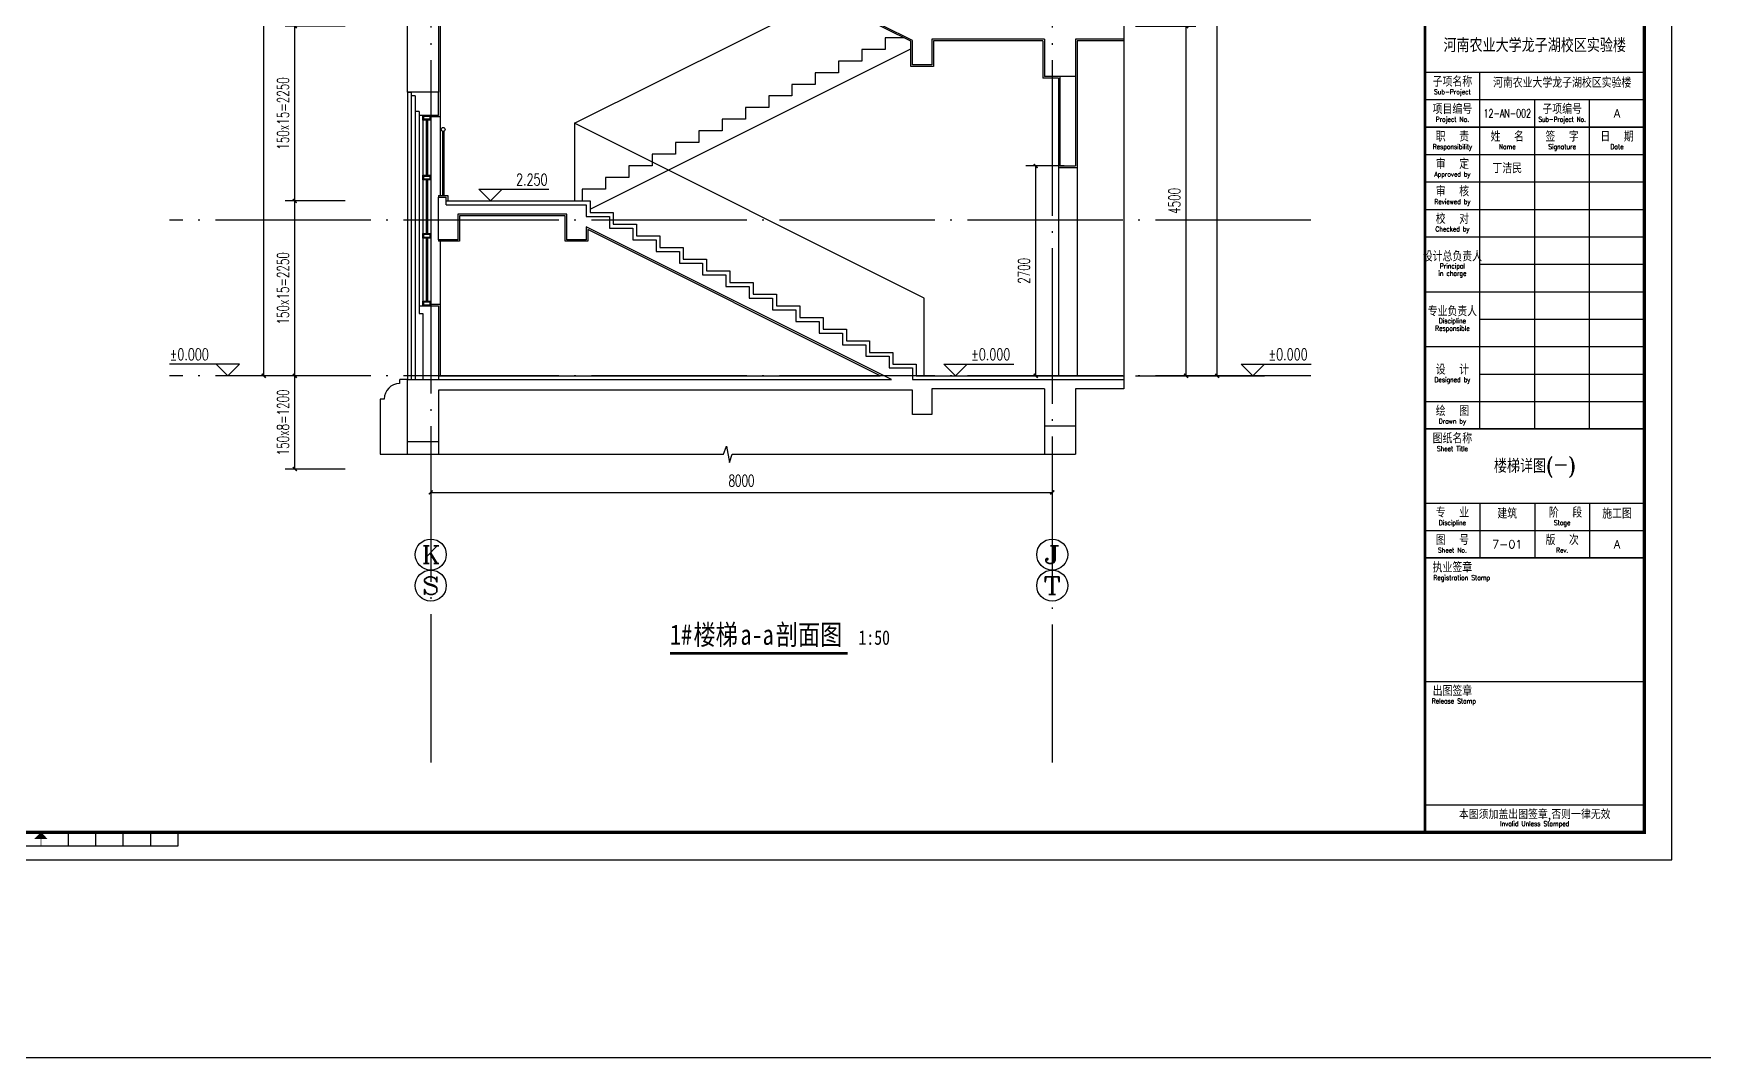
# Model space of a CAD drawing. Extents: x 239268 to 489116, y -316056 to -246175.
# Drawn here: x 328720 to 350220, y -278420 to -265240 of the extents above; entities that cross this region are included whole.
import ezdxf
from ezdxf.enums import TextEntityAlignment as Align

# ---------------------------------------------------------------- set-up
doc = ezdxf.new("R2010")
doc.units = 0
doc.header["$LTSCALE"] = 1000
doc.header["$MEASUREMENT"] = 0
doc.linetypes.add('DOTE', pattern=[2.42, 2, -0.2, 0.02, -0.2])
doc.layers.get('0').update_dxf_attribs({"linetype": 'CONTINUOUS'})
doc.layers.get('Defpoints').update_dxf_attribs({"color": 6, "linetype": 'CONTINUOUS'})
for name, color, linetype in [('A-墙线', 2, 'CONTINUOUS'), ('A-立面看线', 117, 'CONTINUOUS'), ('AXIS', 3, 'CONTINUOUS'), ('AXIS_TEXT', 7, 'CONTINUOUS'), ('DIM_ELEV', 3, 'CONTINUOUS'), ('DIM_SYMB', 3, 'CONTINUOUS'), ('DOTE', 26, 'DOTE'), ('PUB_DIM', 3, 'CONTINUOUS'), ('PUB_TEXT', 7, 'CONTINUOUS'), ('STAIR', 4, 'CONTINUOUS'), ('WALL', 2, 'CONTINUOUS'), ('WINDOW', 4, 'CONTINUOUS'), ('图框', 85, 'CONTINUOUS'), ('看线', 87, 'CONTINUOUS'), ('看线1', 7, 'CONTINUOUS'), ('面层', 185, 'CONTINUOUS')]:
    doc.layers.add(name, color=color, linetype=linetype)
doc.styles.add('_TCH_AXIS', font='COMPLEX', dxfattribs={"bigfont": 'GBCBIG'})
doc.styles.add('_TCH_DIM', font='SIMPLEX', dxfattribs={"bigfont": 'GBCBIG'})
doc.styles.add('COMPLEX', font='COMPLEX')
doc.styles.add('DIM_FONT', font='SIMPLEX.shx', dxfattribs={"width": 0.65})
doc.styles.add('TKZ1_tjhts.shx', font='tjromant.shx', dxfattribs={"bigfont": 'tjhts.shx'})
doc.styles.add('TKZ2_tjkts.shx', font='tjromant.shx', dxfattribs={"bigfont": 'tjkts.shx'})
doc.styles.add('房间名称', font='SIMHEI.TTF', dxfattribs={"width": 0.8})
doc.dimstyles.new('DIMN50', dxfattribs={"dimscale": 0.5, "dimtxt": 300, "dimasz": 100, "dimexe": 250, "dimexo": 300, "dimgap": 150, "dimtad": 1, "dimdec": 0, "dimzin": 0, "dimdsep": 46, "dimtxsty": 'DIM_FONT', "dimblk": 'ARCHTICK', "dimcen": 0.09, "dimclrt": 7, "dimazin": 2, "dimtfac": 1, "dimtdec": 0, "dimtix": 1, "dimtmove": 2, "dimatfit": 3, "dimfxl": 0, "dimtolj": 1, "dimtzin": 0, "dimarcsym": 0})

# ---------------------------------------------------------------- blocks, each defined once
blk = doc.blocks.new('TJAD_TK_A0')
at = {"layer": '图框'}
for p, q in [((2162, -441.7), (2162, 399.3)), ((2072, -154.7), (2152, -154.7)), ((2092, -284.7), (2092, -154.7)), ((2072, -164.7), (2152, -164.7)), ((2112, -284.7), (2112, -164.7)), ((2132, -284.7), (2132, -164.7)), ((2072, -184.7), (2152, -184.7)), ((2072, -194.7), (2152, -194.7)), ((2072, -204.7), (2152, -204.7)), ((2072, -214.7), (2152, -214.7)), ((2092, -224.7), (2152, -224.7)), ((2072, -234.7), (2152, -234.7)), ((2092, -244.7), (2152, -244.7)), ((2072, -254.7), (2152, -254.7)), ((2092, -264.7), (2152, -264.7)), ((2072, -274.7), (2152, -274.7)), ((2072, -311.7), (2152, -311.7)), ((2092, -311.7), (2092, -331.7)), ((2112, -311.7), (2112, -331.7)), ((2132, -311.7), (2132, -331.7)), ((2072, -321.7), (2152, -321.7)), ((2072, -376.7), (2152, -376.7)), ((2072, -421.7), (2152, -421.7)), ((1577.5, -436.65), (1577.5, -431.65)), ((1587.5, -436.65), (1587.5, -431.65)), ((1597.5, -436.65), (1597.5, -431.65)), ((1607.5, -436.65), (1607.5, -431.65)), ((1617.5, -436.65), (1617.5, -431.65)), ((1517.5, -436.65), (1617.5, -436.65)), ((973, -441.7), (2162, -441.7))]:
    blk.add_line(p, q, dxfattribs=at)
at = {"layer": '图框', "const_width": 1.2}
blk.add_lwpolyline([(2152, -431.7), (2152, 389.3), (998, 389.3), (998, -431.7)], close=True, dxfattribs=at)
at = {"layer": '图框'}
for points, const_width in [([(2072, 389.3), (2072, -431.7)], 1), ([(2072, -174.7), (2152, -174.7)], 0.6), ([(2072, -284.7), (2152, -284.7)], 0.6), ([(2072, -331.7), (2152, -331.7)], 0.6), ([(1567.5, -434.15), (1567.5, -436.65)], 0.3)]:
    blk.add_lwpolyline(points, dxfattribs=dict(at, const_width=const_width))
blk.add_solid([(1570, -434.15), (1565, -434.15), (1567.5, -431.65)], dxfattribs=at)
at = {"layer": '图框', "style": 'TKZ2_tjkts.shx'}
for s, height, p in [('子项名称', 3.6, (2082, -158.16)), ('项目编号', 3.6, (2082, -168.16)), ('子项编号', 3.6, (2122, -168.16)), ('职  责', 3.6, (2082, -178.16)), ('姓  名', 3.6, (2102, -178.16)), ('签  字', 3.6, (2122, -178.16)), ('日  期', 3.6, (2142, -178.16)), ('审  定', 3.6, (2082, -188.16)), ('审  核', 3.6, (2082, -198.16)), ('校  对', 3.6, (2082, -208.16)), ('设  计', 3.6, (2082, -263.06)), ('绘  图', 3.6, (2082, -278.16)), ('图纸名称', 3.6, (2082, -288.16)), ('专  业', 3.6, (2082, -315.16)), (' 阶  段', 3.6, (2122, -315.16)), ('图  号', 3.6, (2082, -325.16)), ('版  次', 3.6, (2122, -325.16)), ('执业签章', 3.6, (2082, -335.16)), ('出图签章', 3.6, (2082, -380.16)), ('本图须加盖出图签章,否则一律无效', 3, (2112, -425.28))]:
    blk.add_text(s, height=height, dxfattribs=at).set_placement(p, align=Align.MIDDLE_CENTER)
for s, height, width, p in [('Sub-Project', 1.8, 0.8, (2082, -161.86)), ('Project No.', 1.8, 0.8, (2082, -171.86)), ('Sub-Project No.', 1.8, 0.7, (2122, -171.86)), ('Responsibility', 1.8, 0.8, (2082, -181.86)), ('Name', 1.8, 0.8, (2102, -181.86)), ('Signature', 1.8, 0.8, (2122, -181.86)), ('Date', 1.8, 0.8, (2142, -181.86)), ('Approved by', 1.8, 0.8, (2082, -191.86)), ('Reviewed by', 1.8, 0.8, (2082, -201.86)), ('Checked by', 1.8, 0.8, (2082, -211.86)), ('设计总负责人', 3.6, 0.8, (2082, -221.83)), ('Principal', 1.8, 0.8, (2082, -225.35)), ('in charge', 1.8, 0.8, (2082, -228)), ('专业负责人', 3.6, 0.8, (2082, -241.83)), ('Responsible', 1.8, 0.8, (2082, -248)), ('Discipline', 1.8, 0.8, (2082, -245.28)), ('Designed by', 1.8, 0.8, (2082, -266.76)), ('Drawn by', 1.8, 0.8, (2082, -281.86)), ('Sheet Title', 1.8, 0.8, (2082, -291.86)), ('Discipline', 1.8, 0.8, (2082, -318.86)), ('Stage', 1.8, 0.8, (2122, -318.86)), ('Sheet No.', 1.8, 0.8, (2082, -328.86)), ('Rev.', 1.8, 0.8, (2122, -328.86)), ('Registration Stamp', 1.8, 0.8, (2085.41, -338.86)), ('Release Stamp', 1.8, 0.8, (2082.52, -383.86)), ('Invalid Unless Stamped', 1.8, 0.8, (2112, -428.53))]:
    blk.add_text(s, height=height, dxfattribs=dict(at, width=width)).set_placement(p, align=Align.MIDDLE_CENTER)
blk = doc.blocks.new('_ArchTick')
at = {"color": 0, "linetype": 'ByBlock', "const_width": 0.4}
blk.add_lwpolyline([(-0.5, -0.5), (0.5, 0.5)], dxfattribs=at)
blk = doc.blocks.new('*D37')
at = {"layer": 'Defpoints', "color": 0}
for p in [(341622, -266946), (342140, -266946), (342140, -269646)]:
    blk.add_point(p, dxfattribs=at)
at = {"layer": 'PUB_DIM', "color": 0, "lineweight": -2}
for p, q in [((341990, -266946), (341497, -266946)), ((341622, -269646), (341622, -266946)), ((341990, -269646), (341497, -269646))]:
    blk.add_line(p, q, dxfattribs=at)
at = {"layer": 'PUB_DIM', "color": 0, "lineweight": -2, "xscale": 50, "yscale": 50, "zscale": 50}
for p, rotation in [((341622, -266946), 90), ((341622, -269646), 270)]:
    blk.add_blockref('_ArchTick', p, dxfattribs=dict(at, rotation=rotation))
at = {"layer": 'PUB_DIM', "color": 7, "insert": (341472, -268296), "char_height": 150, "attachment_point": 5, "rotation": 90, "style": 'DIM_FONT'}
blk.add_mtext('\\A1;2700', dxfattribs=at)
blk = doc.blocks.new('*D92')
at = {"layer": 'Defpoints', "color": 0}
for p in [(332085, -269646), (332885, -269646), (332885, -270846)]:
    blk.add_point(p, dxfattribs=at)
at = {"layer": 'PUB_DIM', "color": 0, "lineweight": -2}
for p, q in [((332735, -269646), (331960, -269646)), ((332085, -270846), (332085, -269646)), ((332735, -270846), (331960, -270846))]:
    blk.add_line(p, q, dxfattribs=at)
at = {"layer": 'PUB_DIM', "color": 0, "lineweight": -2, "xscale": 50, "yscale": 50, "zscale": 50}
for p, rotation in [((332085, -269646), 90), ((332085, -270846), 270)]:
    blk.add_blockref('_ArchTick', p, dxfattribs=dict(at, rotation=rotation))
at = {"layer": 'PUB_DIM', "color": 7, "insert": (331935, -270246), "char_height": 150, "attachment_point": 5, "rotation": 90, "style": 'DIM_FONT'}
blk.add_mtext('\\A1;150x8=1200', dxfattribs=at)
blk = doc.blocks.new('*D93')
at = {"layer": 'Defpoints', "color": 0}
for p in [(332085, -267396), (332885, -267396), (332885, -269646)]:
    blk.add_point(p, dxfattribs=at)
at = {"layer": 'PUB_DIM', "color": 0, "lineweight": -2}
for p, q in [((332735, -267396), (331960, -267396)), ((332085, -269646), (332085, -267396)), ((332735, -269646), (331960, -269646))]:
    blk.add_line(p, q, dxfattribs=at)
at = {"layer": 'PUB_DIM', "color": 0, "lineweight": -2, "xscale": 50, "yscale": 50, "zscale": 50}
for p, rotation in [((332085, -267396), 90), ((332085, -269646), 270)]:
    blk.add_blockref('_ArchTick', p, dxfattribs=dict(at, rotation=rotation))
at = {"layer": 'PUB_DIM', "color": 7, "insert": (331935, -268521), "char_height": 150, "attachment_point": 5, "rotation": 90, "style": 'DIM_FONT'}
blk.add_mtext('\\A1;150x15=2250', dxfattribs=at)
blk = doc.blocks.new('*D94')
at = {"layer": 'Defpoints', "color": 0}
for p in [(332085, -265146), (332885, -265146), (332885, -267396)]:
    blk.add_point(p, dxfattribs=at)
at = {"layer": 'PUB_DIM', "color": 0, "lineweight": -2}
for p, q in [((332735, -265146), (331960, -265146)), ((332085, -267396), (332085, -265146)), ((332735, -267396), (331960, -267396))]:
    blk.add_line(p, q, dxfattribs=at)
at = {"layer": 'PUB_DIM', "color": 0, "lineweight": -2, "xscale": 50, "yscale": 50, "zscale": 50}
for p, rotation in [((332085, -265146), 90), ((332085, -267396), 270)]:
    blk.add_blockref('_ArchTick', p, dxfattribs=dict(at, rotation=rotation))
at = {"layer": 'PUB_DIM', "color": 7, "insert": (331935, -266271), "char_height": 150, "attachment_point": 5, "rotation": 90, "style": 'DIM_FONT'}
blk.add_mtext('\\A1;150x15=2250', dxfattribs=at)
blk = doc.blocks.new('*D102')
at = {"layer": 'Defpoints', "color": 0}
for p in [(342758, -265146), (343558, -265146), (342758, -269646)]:
    blk.add_point(p, dxfattribs=at)
at = {"layer": 'PUB_DIM', "color": 0, "lineweight": -2}
for p, q in [((342908, -265146), (343683, -265146)), ((343558, -269646), (343558, -265146)), ((342908, -269646), (343683, -269646))]:
    blk.add_line(p, q, dxfattribs=at)
at = {"layer": 'PUB_DIM', "color": 0, "lineweight": -2, "xscale": 50, "yscale": 50, "zscale": 50}
for p, rotation in [((343558, -265146), 90), ((343558, -269646), 270)]:
    blk.add_blockref('_ArchTick', p, dxfattribs=dict(at, rotation=rotation))
at = {"layer": 'PUB_DIM', "color": 7, "insert": (343408, -267396), "char_height": 150, "attachment_point": 5, "rotation": 90, "style": 'DIM_FONT'}
blk.add_mtext('\\A1;4500', dxfattribs=at)
blk = doc.blocks.new('*D331')
at = {"layer": 'Defpoints', "color": 0}
for p in [(342758, -248646), (343958, -248646), (342758, -269646)]:
    blk.add_point(p, dxfattribs=at)
at = {"layer": 'PUB_DIM', "color": 0, "lineweight": -2}
for p, q in [((342908, -248646), (344083, -248646)), ((343958, -269646), (343958, -248646)), ((342908, -269646), (344083, -269646))]:
    blk.add_line(p, q, dxfattribs=at)
at = {"layer": 'PUB_DIM', "color": 0, "lineweight": -2, "xscale": 50, "yscale": 50, "zscale": 50}
for p, rotation in [((343958, -248646), 90), ((343958, -269646), 270)]:
    blk.add_blockref('_ArchTick', p, dxfattribs=dict(at, rotation=rotation))
at = {"layer": 'PUB_DIM', "color": 7, "insert": (343808, -259146), "char_height": 150, "attachment_point": 5, "rotation": 90, "style": 'DIM_FONT'}
blk.add_mtext('\\A1;21000', dxfattribs=at)
blk = doc.blocks.new('*D332')
at = {"layer": 'Defpoints', "color": 0}
for p in [(331685, -248646), (332885, -248646), (332885, -269646)]:
    blk.add_point(p, dxfattribs=at)
at = {"layer": 'PUB_DIM', "color": 0, "lineweight": -2}
for p, q in [((332735, -248646), (331560, -248646)), ((331685, -269646), (331685, -248646)), ((332735, -269646), (331560, -269646))]:
    blk.add_line(p, q, dxfattribs=at)
at = {"layer": 'PUB_DIM', "color": 0, "lineweight": -2, "xscale": 50, "yscale": 50, "zscale": 50}
for p, rotation in [((331685, -248646), 90), ((331685, -269646), 270)]:
    blk.add_blockref('_ArchTick', p, dxfattribs=dict(at, rotation=rotation))
at = {"layer": 'PUB_DIM', "color": 7, "insert": (331535, -259146), "char_height": 150, "attachment_point": 5, "rotation": 90, "style": 'DIM_FONT'}
blk.add_mtext('\\A1;21000', dxfattribs=at)
blk = doc.blocks.new('*D373')
at = {"layer": 'AXIS', "color": 0, "lineweight": -2}
for p, q in [((333835, -270807), (333835, -271271)), ((341835, -270807), (341835, -271271)), ((333835, -271146), (341835, -271146))]:
    blk.add_line(p, q, dxfattribs=at)
at = {"layer": 'Defpoints', "color": 0}
for p in [(333835, -270657), (341835, -270657), (341835, -271146)]:
    blk.add_point(p, dxfattribs=at)
at = {"layer": 'AXIS', "color": 0, "lineweight": -2, "xscale": 50, "yscale": 50, "zscale": 50, "rotation": 180}
blk.add_blockref('_ArchTick', (333835, -271146), dxfattribs=at)
at = {"layer": 'AXIS', "color": 0, "lineweight": -2, "xscale": 50, "yscale": 50, "zscale": 50}
blk.add_blockref('_ArchTick', (341835, -271146), dxfattribs=at)
at = {"layer": 'AXIS', "color": 7, "insert": (337835, -270996), "char_height": 150, "attachment_point": 5, "style": 'DIM_FONT'}
blk.add_mtext('\\A1;8000', dxfattribs=at)
blk = doc.blocks.new('_AXISO')
blk.add_circle((0, 0), 0.5)
at = {"layer": 'AXIS_TEXT', "style": 'COMPLEX', "width": 1.041667}
blk.add_attdef('A', text='', height=0.56, dxfattribs=at).set_placement((-0.25, -0.28), (0.25, -0.28), align=Align.FIT)

msp = doc.modelspace()

# ---------------------------------------------------------------- linework, layer by layer
msp.add_line((333934.9, -266295.7), (333934.9, -265995.7))
at = {"layer": 'A-墙线'}
for p, q in [((341734.9, -265315.7), (341734.9, -265795.7)), ((342134.9, -265315.7), (342134.9, -266945.7)), ((341934.9, -265795.7), (341934.9, -266945.7)), ((341734.9, -269815.7), (341734.9, -270295.7)), ((341734.9, -269815.7), (341734.9, -270656.8)), ((342134.9, -269815.7), (342134.9, -270656.8)), ((253089.6, -278419.5), (489115.8, -278419.5))]:
    msp.add_line(p, q, dxfattribs=at)
msp.add_lwpolyline([(341934.9, -266945.7), (342134.9, -266945.7)], dxfattribs=at)
at = {"layer": 'A-立面看线'}
for p, q in [((333534.9, -265995.7), (333534.9, -269695.7)), ((333584.9, -266045.7), (333584.9, -269695.7)), ((333634.9, -266245.7), (333634.9, -269695.7)), ((333684.9, -266295.7), (333684.9, -268745.7)), ((333954.9, -266315.7), (333954.9, -267325.7)), ((341914.9, -266965.7), (341914.9, -269645.7)), ((342154.9, -266965.7), (342154.9, -269645.7)), ((333954.9, -267915.7), (333954.9, -268725.7))]:
    msp.add_line(p, q, dxfattribs=at)
at = {"layer": 'AXIS'}
for p, q in [((333834.9, -271145.7), (333834.9, -271746.6)), ((341834.9, -271145.7), (341834.9, -271746.6)), ((333834.9, -272146.6), (333834.9, -272146.6)), ((341834.9, -272146.6), (341834.9, -272146.6))]:
    msp.add_line(p, q, dxfattribs=at)
at = {"layer": 'DIM_ELEV'}
for p, q in [((334603.6, -267395.7), (334453.6, -267245.7)), ((334453.6, -267245.7), (335353.6, -267245.7)), ((334603.6, -267395.7), (334753.6, -267245.7)), ((331373.8, -269495.7), (330473.8, -269495.7)), ((331223.8, -269645.7), (331073.8, -269495.7)), ((331223.8, -269645.7), (331373.8, -269495.7)), ((340590.9, -269645.7), (340440.9, -269495.7)), ((340440.9, -269495.7), (341340.9, -269495.7)), ((340590.9, -269645.7), (340740.9, -269495.7)), ((344418.6, -269645.7), (344268.6, -269495.7)), ((344268.6, -269495.7), (345168.6, -269495.7)), ((344418.6, -269645.7), (344568.6, -269495.7)), ((332084.9, -269645.7), (331073.8, -269645.7)), ((343557.5, -269645.7), (344568.6, -269645.7))]:
    msp.add_line(p, q, dxfattribs=at)
at = {"layer": 'DIM_SYMB'}
for points in [[(342757.5, -248645.7), (342757.5, -259174.4), (342862.5, -259212.7), (342652.5, -259249.7), (342757.5, -259286.9), (342757.5, -269815.7)], [(333184.8, -270656.8), (337603.6, -270656.8), (337641.8, -270551.8), (337678.8, -270761.8), (337716.1, -270656.8), (342134.9, -270656.8)]]:
    msp.add_lwpolyline(points, dxfattribs=at)
at = {"layer": 'DIM_SYMB', "const_width": 35}
msp.add_lwpolyline([(336915, -273219.4), (339200.2, -273219.4)], dxfattribs=at)
at = {"layer": 'DOTE'}
for p, q in [((333834.9, -248645.7), (333834.9, -267815.7)), ((341834.9, -248645.7), (341834.9, -274624.2)), ((345162.7, -267645.7), (330473.8, -267645.7)), ((333834.9, -267875.7), (333834.9, -274624.2)), ((345162.7, -269645.7), (330473.8, -269645.7))]:
    msp.add_line(p, q, dxfattribs=at)
at = {"layer": 'STAIR'}
for p, q in [((333984.9, -266498.6), (333984.9, -267325.7)), ((334004.9, -266498.6), (334004.9, -267325.7)), ((335684.9, -266395.7), (335684.9, -267395.7)), ((340184.9, -269645.7), (340184.9, -268645.7))]:
    msp.add_line(p, q, dxfattribs=at)
msp.add_lwpolyline([(340184.9, -268645.7), (335684.9, -266395.7)], dxfattribs=at)
at = {"layer": 'WALL'}
for p, q in [((333534.9, -265995.7), (333534.9, -264345.7)), ((333934.9, -264245.7), (333934.9, -265995.7)), ((341734.9, -265315.7), (340284.9, -265315.7)), ((340284.9, -265315.7), (340284.9, -265645.7)), ((342757.5, -265315.7), (342134.9, -265315.7)), ((342134.9, -265795.7), (341734.9, -265795.7)), ((333934.9, -265995.7), (333534.9, -265995.7)), ((334034.9, -267445.7), (334034.9, -267345.7)), ((333684.9, -268745.7), (333934.9, -268745.7)), ((333684.9, -268745.7), (333684.9, -268845.7)), ((333934.9, -268745.7), (333934.9, -269695.7)), ((333684.9, -268845.7), (333734.9, -268845.7)), ((333734.9, -268845.7), (333734.9, -269695.7)), ((333534.9, -269695.7), (339766.6, -269695.7)), ((333534.9, -270656.8), (333534.9, -269695.7)), ((340284.9, -269815.7), (340284.9, -270145.7)), ((341734.9, -269815.7), (340284.9, -269815.7)), ((342757.5, -269815.7), (342134.9, -269815.7)), ((342134.9, -270295.7), (341734.9, -270295.7)), ((333934.9, -270495.7), (333534.9, -270495.7))]:
    msp.add_line(p, q, dxfattribs=at)
for points in [[(340284.9, -265645.7), (340034.9, -265645.7), (340034.9, -265329.6), (335834.9, -263252.9), (335834.9, -263569.7), (335584.9, -263569.7), (335584.9, -263239.7), (334334.9, -263239.7), (334334.9, -263919.7), (333934.9, -263919.7), (333934.9, -263019.7), (334034.9, -263019.7)], [(339766.6, -269695.7), (335834.9, -267729.9), (335834.9, -267895.7), (335584.9, -267895.7), (335584.9, -267565.7), (334184.9, -267565.7), (334184.9, -267895.7), (333934.9, -267895.7), (333934.9, -267345.7), (334034.9, -267345.7)], [(334034.9, -267445.7), (335834.9, -267445.7), (335834.9, -267595.7), (336134.9, -267595.7), (336134.9, -267745.7), (336434.9, -267745.7), (336434.9, -267895.7), (336734.9, -267895.7), (336734.9, -268045.7), (337034.9, -268045.7), (337034.9, -268195.7), (337334.9, -268195.7), (337334.9, -268345.7), (337634.9, -268345.7), (337634.9, -268495.7), (337934.9, -268495.7), (337934.9, -268645.7), (338234.9, -268645.7), (338234.9, -268795.7), (338534.9, -268795.7), (338534.9, -268945.7), (338834.9, -268945.7), (338834.9, -269095.7), (339134.9, -269095.7), (339134.9, -269245.7), (339434.9, -269245.7), (339434.9, -269395.7), (339734.9, -269395.7), (339734.9, -269545.7), (340034.9, -269545.7), (340034.9, -269695.7), (342757.5, -269695.7)], [(340284.9, -270145.7), (340034.9, -270145.7), (340034.9, -269829.9), (333934.9, -269829.9), (333934.9, -270656.8)]]:
    msp.add_lwpolyline(points, dxfattribs=at)
at = {"layer": 'WINDOW', "linetype": 'Continuous'}
for p, q in [((333734.9, -266355.7), (333734.9, -267065.7)), ((333774.9, -266355.7), (333774.9, -267065.7)), ((333784.9, -266355.7), (333784.9, -267065.7)), ((333794.9, -266355.7), (333794.9, -267065.7)), ((333834.9, -266355.7), (333834.9, -267065.7)), ((333734.9, -267125.7), (333734.9, -267815.7)), ((333774.9, -267125.7), (333774.9, -267815.7)), ((333784.9, -267125.7), (333784.9, -267815.7)), ((333794.9, -267125.7), (333794.9, -267815.7)), ((333834.9, -267125.7), (333834.9, -267815.7)), ((333734.9, -267875.7), (333734.9, -268685.7)), ((333774.9, -267875.7), (333774.9, -268685.7)), ((333784.9, -267875.7), (333784.9, -268685.7)), ((333794.9, -267875.7), (333794.9, -268685.7)), ((333834.9, -267875.7), (333834.9, -268685.7))]:
    msp.add_line(p, q, dxfattribs=at)
at = {"layer": '图框', "color": 1}
msp.add_lwpolyline([(308705, -246528.2), (346633.4, -246528.2), (346633.4, -275521.9), (308705, -275521.9)], close=True, dxfattribs=at)
at = {"layer": '看线', "color": 251}
msp.add_line((335884.9, -267502.2), (340014.9, -265437.2), dxfattribs=at)
for points in [[(335684.9, -266395.7), (338897.4, -264789.4)], [(339921.3, -265295.7), (339684.9, -265295.7), (339684.9, -265445.7), (339384.9, -265445.7), (339384.9, -265595.7), (339084.9, -265595.7), (339084.9, -265745.7), (338784.9, -265745.7), (338784.9, -265895.7), (338484.9, -265895.7), (338484.9, -266045.7), (338184.9, -266045.7), (338184.9, -266195.7), (337884.9, -266195.7), (337884.9, -266345.7), (337584.9, -266345.7), (337584.9, -266495.7), (337284.9, -266495.7), (337284.9, -266645.7), (336984.9, -266645.7), (336984.9, -266795.7), (336684.9, -266795.7), (336684.9, -266945.7), (336384.9, -266945.7), (336384.9, -267095.7), (336084.9, -267095.7), (336084.9, -267245.7), (335784.9, -267245.7), (335784.9, -267395.7)]]:
    msp.add_lwpolyline(points, dxfattribs=at)
at = {"layer": '看线1'}
for p, q in [((333534.9, -265995.7), (333584.9, -265995.7)), ((333584.9, -265995.7), (333584.9, -266045.7)), ((333634.9, -266045.7), (333584.9, -266045.7)), ((333634.9, -266045.7), (333634.9, -266245.7)), ((333684.9, -266245.7), (333634.9, -266245.7)), ((333684.9, -266245.7), (333684.9, -266295.7)), ((333934.9, -266295.7), (333684.9, -266295.7)), ((333434.9, -269745.7), (333434.9, -269695.7)), ((333534.9, -269695.7), (333434.9, -269695.7)), ((333184.8, -269945.7), (333184.8, -270656.8)), ((333234.8, -269945.7), (333184.8, -269945.7))]:
    msp.add_line(p, q, dxfattribs=at)
for points in [[(333734.9, -266295.7), (333834.9, -266295.7), (333834.9, -266355.7), (333734.9, -266355.7)], [(333744.9, -266305.7), (333824.9, -266305.7), (333824.9, -266345.7), (333744.9, -266345.7)], [(333734.9, -267065.7), (333834.9, -267065.7), (333834.9, -267125.7), (333734.9, -267125.7)], [(333744.9, -267075.7), (333824.9, -267075.7), (333824.9, -267115.7), (333744.9, -267115.7)], [(333734.9, -267815.7), (333834.9, -267815.7), (333834.9, -267875.7), (333734.9, -267875.7)], [(333744.9, -267825.7), (333824.9, -267825.7), (333824.9, -267865.7), (333744.9, -267865.7)], [(333734.9, -268685.7), (333834.9, -268685.7), (333834.9, -268745.7), (333734.9, -268745.7)], [(333744.9, -268695.7), (333824.9, -268695.7), (333824.9, -268735.7), (333744.9, -268735.7)]]:
    msp.add_lwpolyline(points, close=True, dxfattribs=at)
msp.add_circle((333994.9, -266475.7), 25, dxfattribs=at)
msp.add_arc((333434.8, -269945.7), 200, 90, 180, dxfattribs=at)
at = {"layer": '面层'}
for p, q in [((341714.9, -265335.7), (340304.9, -265335.7)), ((340304.9, -265335.7), (340304.9, -265665.7)), ((341714.9, -265335.7), (341714.9, -265815.7)), ((341914.9, -265815.7), (341714.9, -265815.7)), ((341914.9, -265815.7), (341914.9, -266965.7)), ((341914.9, -266965.7), (342154.9, -266965.7)), ((333934.9, -267325.7), (333934.9, -267345.7)), ((333934.9, -267895.7), (333934.9, -267915.7)), ((333834.9, -268725.7), (333954.9, -268725.7)), ((333954.9, -268725.7), (333954.9, -269645.7))]:
    msp.add_line(p, q, dxfattribs=at)
for points in [[(340304.9, -265665.7), (340014.9, -265665.7), (340014.9, -265342), (335854.9, -263285.1), (335854.9, -263589.7), (335564.9, -263589.7), (335564.9, -263259.7), (334354.9, -263259.7), (334354.9, -263939.7), (333934.9, -263939.7)], [(333834.9, -264225.7), (333954.9, -264225.7), (333954.9, -265175.7), (333954.9, -265175.7), (333954.9, -266315.7), (333834.9, -266315.7)], [(342757.5, -265335.7), (342154.9, -265335.7), (342154.9, -266965.7)], [(333934.9, -267325.7), (334054.9, -267325.7), (334054.9, -267395.7)], [(334034.9, -267395.7), (335884.9, -267395.7), (335884.9, -267545.7), (336184.9, -267545.7), (336184.9, -267695.7), (336484.9, -267695.7), (336484.9, -267845.7), (336784.9, -267845.7), (336784.9, -267995.7), (337084.9, -267995.7), (337084.9, -268145.7), (337384.9, -268145.7), (337384.9, -268295.7), (337684.9, -268295.7), (337684.9, -268445.7), (337984.9, -268445.7), (337984.9, -268595.7), (338284.9, -268595.7), (338284.9, -268745.7), (338584.9, -268745.7), (338584.9, -268895.7), (338884.9, -268895.7), (338884.9, -269045.7), (339184.9, -269045.7), (339184.9, -269195.7), (339484.9, -269195.7), (339484.9, -269345.7), (339784.9, -269345.7), (339784.9, -269495.7), (340084.9, -269495.7), (340084.9, -269645.7), (342757.5, -269645.7)], [(333934.9, -269645.7), (339621.8, -269645.7), (335854.9, -267762.2), (335854.9, -267915.7), (335564.9, -267915.7), (335564.9, -267585.7), (334204.9, -267585.7), (334204.9, -267915.7), (333934.9, -267915.7)]]:
    msp.add_lwpolyline(points, dxfattribs=at)

# ---------------------------------------------------------------- block references
at = {"layer": 'AXIS'}
ref = msp.add_blockref('_AXISO', (333834.9, -271946.6), dxfattribs=dict(at, xscale=400, yscale=400, zscale=400))
ref.add_attrib('A', 'K', dxfattribs={"layer": 'AXIS_TEXT', "height": 226.3, "style": '_TCH_AXIS', "width": 1.105263}).set_placement((333721.8, -272059.7), (333948, -272059.7), align=Align.FIT)
ref = msp.add_blockref('_AXISO', (341834.9, -271946.6), dxfattribs=dict(at, xscale=400, yscale=400, zscale=400))
ref.add_attrib('A', 'J', dxfattribs={"layer": 'AXIS_TEXT', "height": 226.3, "style": '_TCH_AXIS', "width": 1.909091}).set_placement((341721.8, -272059.7), (341948, -272059.7), align=Align.FIT)
ref = msp.add_blockref('_AXISO', (333834.9, -272346.6), dxfattribs=dict(at, xscale=400, yscale=400, zscale=400))
ref.add_attrib('A', 'S', dxfattribs={"layer": 'AXIS_TEXT', "height": 226.3, "style": '_TCH_AXIS', "width": 1.5}).set_placement((333721.8, -272459.7), (333948, -272459.7), align=Align.FIT)
ref = msp.add_blockref('_AXISO', (341834.9, -272346.6), dxfattribs=dict(at, xscale=400, yscale=400, zscale=400))
ref.add_attrib('A', 'T', dxfattribs={"layer": 'AXIS_TEXT', "height": 226.3, "style": '_TCH_AXIS', "width": 1.4}).set_placement((341721.8, -272459.7), (341948, -272459.7), align=Align.FIT)
at = {"layer": '图框', "xscale": 35.31510107015492, "yscale": 35.31510107015492, "zscale": 35.31510107015458}
msp.add_blockref('TJAD_TK_A0', (273460.5, -260276.3), dxfattribs=at)

# ---------------------------------------------------------------- texts
at = {"layer": 'PUB_TEXT'}
for s, height, style, width, p in [('2.250', 148.75, '_TCH_DIM', 0.705882, (334933.6, -267195.7)), ('%%P0.000', 148.75, '_TCH_DIM', 0.705882, (330473.8, -269445.7)), ('%%P0.000', 148.75, '_TCH_DIM', 0.705882, (340790.9, -269445.7)), ('%%P0.000', 148.75, '_TCH_DIM', 0.705882, (344618.6, -269445.7)), ('楼梯', 261.39, '房间名称', 0.8, (337217.4, -273108)), ('剖面图', 261.39, '房间名称', 0.8, (338276, -273108)), ('1#', 261.39, '房间名称', 0.8, (336915, -273108)), ('a-a', 261.39, '房间名称', 0.8, (337822.3, -273108)), ('1:50', 186.71, '房间名称', 0.8, (339340.2, -273108))]:
    msp.add_text(s, height=height, dxfattribs=dict(at, style=style, width=width)).set_placement(p)
at = {"layer": '图框', "color": 3, "style": 'TKZ1_tjhts.shx'}
for s, height, p in [('河南农业大学龙子湖校区实验楼', 176.576, (348046, -265393.8)), ('河南农业大学龙子湖校区实验楼', 127.134, (348399.1, -265875.3)), ('A', 105.9, (349105.4, -266269.4)), ('丁洁民', 127.13, (347692.8, -266975.7)), ('楼梯详图(一)', 176.58, (348046, -270807.4)), ('建筑', 127.13, (347692.8, -271419.8)), ('施工图', 127.13, (349105.4, -271419.8)), ('7-01', 105.95, (347692.8, -271813.8)), ('A', 105.9, (349105.4, -271813.8))]:
    msp.add_text(s, height=height, dxfattribs=at).set_placement(p, align=Align.MIDDLE_CENTER)
at = {"layer": '图框', "color": 3, "style": 'TKZ1_tjhts.shx', "width": 0.7}
msp.add_text('12-AN-002', height=105.95, dxfattribs=at).set_placement((347692.9, -266269.3), align=Align.MIDDLE_CENTER)

# ---------------------------------------------------------------- dimensions: what is measured, and where the dimension line sits
at = {"layer": 'AXIS'}
dim = msp.add_aligned_dim(p1=(333834.9, -270656.8), p2=(341834.9, -270656.8), distance=-488.9, dimstyle='DIMN50', dxfattribs=at)
dim.commit()
dim.dimension.update_dxf_attribs({"geometry": '*D373', "text_midpoint": (337834.9, -270995.7)})
at = {"layer": 'PUB_DIM'}
for p1, p2, distance, picture, middle in [((332884.9, -269645.7), (332884.9, -248645.7), 1200, '*D332', (331534.9, -259145.7)), ((342757.5, -269645.7), (342757.5, -248645.7), -1200, '*D331', (343807.5, -259145.7)), ((342757.5, -269645.7), (342757.5, -265145.7), -800, '*D102', (343407.5, -267395.7)), ((342140.3, -269645.7), (342140.3, -266945.7), 518.8, '*D37', (341471.5, -268295.7))]:
    dim = msp.add_aligned_dim(p1=p1, p2=p2, distance=distance, dimstyle='DIMN50', dxfattribs=at)
    dim.commit()
    dim.dimension.update_dxf_attribs({"geometry": picture, "text_midpoint": middle})
for p1, p2, text, picture, middle in [((332884.9, -267395.7), (332884.9, -265145.7), '150x15=2250', '*D94', (331934.9, -266270.7)), ((332884.9, -269645.7), (332884.9, -267395.7), '150x15=2250', '*D93', (331934.9, -268520.7)), ((332884.9, -270845.7), (332884.9, -269645.7), '150x8=1200', '*D92', (331934.9, -270245.7))]:
    dim = msp.add_aligned_dim(p1=p1, p2=p2, distance=800, text=text, dimstyle='DIMN50', dxfattribs=at)
    dim.commit()
    dim.dimension.update_dxf_attribs({"geometry": picture, "text_midpoint": middle})

doc.saveas('drawing.dxf')
